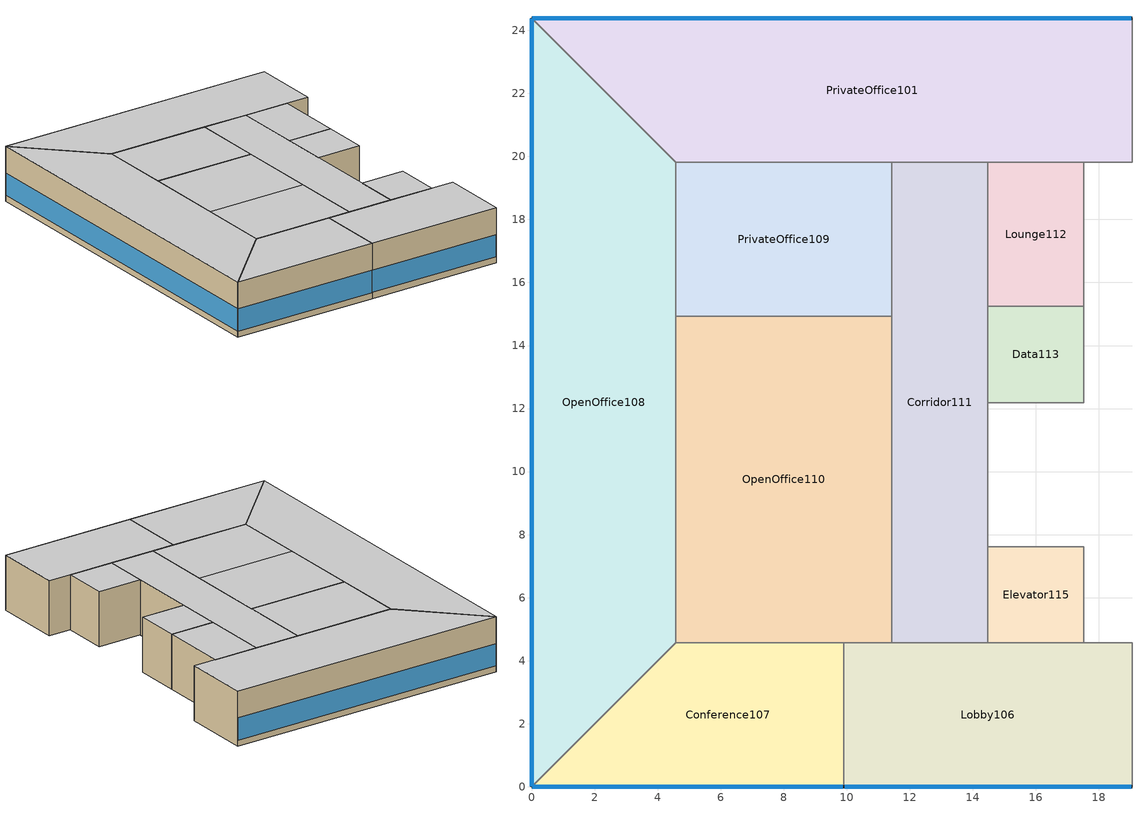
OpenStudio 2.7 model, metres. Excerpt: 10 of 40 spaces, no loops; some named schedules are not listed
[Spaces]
Conference107
 floor ground: 9.91,4.57 9.91,0 0,0 4.57,4.57 z0
 wall outside: 0,0 9.91,0 z0:3.66
 wall to OpenOffice110: 9.91,4.57 4.57,4.57 z0:3.66
 wall to Lobby106: 9.91,0 9.91,4.57 z0:3.66
 wall to OpenOffice108: 4.57,4.57 0,0 z0:3.66
 window (New Glazing Construction 2): 0.03,0 9.88,0 z0.41:1.88
 ceiling to Conference205: 9.91,0 9.91,4.57 4.57,4.57 0,0 z3.66
OpenOffice108
 floor ground: 0,24.38 4.57,19.81 4.57,4.57 0,0 z0
 wall outside: 0,24.38 0,0 z0:3.66
 wall to PrivateOffice101: 4.57,19.81 0,24.38 z0:3.66
 wall to PrivateOffice109: 4.57,14.94 4.57,19.81 z0:3.66
 wall to OpenOffice110: 4.57,4.57 4.57,14.94 z0:3.66
 window (New Glazing Construction 3): 0,24.36 0,0.03 z0.41:1.87
 ceiling to PrivateOffice206: 0,0 4.57,4.57 4.57,19.81 0,24.38 z3.66
Lobby106
 floor ground: 19.05,4.57 19.05,0 9.91,0 9.91,4.57 z0
 wall outside: 9.91,0 19.05,0 z0:3.66
 wall to Stairs118: 19.05,4.57 17.53,4.57 z0:3.66
 wall to PrivateOffice105: 19.05,0 19.05,4.57 z0:3.66
 wall to OpenOffice110: 11.43,4.57 9.91,4.57 z0:3.66
 wall to Corridor111: 14.48,4.57 11.43,4.57 z0:3.66
 wall to Elevator115: 17.53,4.57 14.48,4.57 z0:3.66
 window (New Glazing Construction 2): 9.93,0 19.02,0 z0.41:1.88
 ceiling to OpenOffice204: 19.05,0 19.05,4.57 9.91,4.57 9.91,0 z3.66
OpenOffice110
 floor ground: 11.43,14.94 11.43,4.57 4.57,4.57 4.57,14.94 z0
 wall to PrivateOffice109: 11.43,14.94 4.57,14.94 z0:3.66
 wall to Corridor111: 11.43,4.57 11.43,14.94 z0:3.66
 ceiling to OpenOffice207: 11.43,9.45 11.43,14.94 4.57,14.94 4.57,9.45 z3.66
 ceiling to PrivateOffice208: 11.43,4.57 11.43,9.45 4.57,9.45 4.57,4.57 z3.66
Corridor111
 floor ground: 14.48,19.81 14.48,4.57 11.43,4.57 11.43,19.81 z0
 wall to PrivateOffice109: 11.43,19.81 11.43,14.94 z0:3.66
 wall to PrivateOffice101: 14.48,19.81 11.43,19.81 z0:3.66
 wall to Lounge112: 14.48,15.24 14.48,19.81 z0:3.66
 wall to Data113: 14.48,12.19 14.48,15.24 z0:3.66
 wall to Restrooms114: 14.48,7.62 14.48,12.19 z0:3.66
 wall to Elevator115: 14.48,4.57 14.48,7.62 z0:3.66
 ceiling to Corridor209: 14.48,4.57 14.48,19.81 11.43,19.81 11.43,4.57 z3.66
Elevator115
 floor ground: 17.53,7.62 17.53,4.57 14.48,4.57 14.48,7.62 z0
 wall to Restrooms114: 17.53,7.62 14.48,7.62 z0:3.66
 wall to Stairs118: 17.53,4.57 17.53,7.62 z0:3.66
 ceiling to Elevator213: 17.53,4.57 17.53,7.62 14.48,7.62 14.48,4.57 z3.66
Data113
 floor ground: 17.53,15.24 17.53,12.19 14.48,12.19 14.48,15.24 z0
 wall to Lounge112: 17.53,15.24 14.48,15.24 z0:3.66
 wall to MEEL117: 17.53,12.19 17.53,15.24 z0:3.66
 wall to Restrooms114: 14.48,12.19 17.53,12.19 z0:3.66
 ceiling to Data211: 17.53,12.19 17.53,15.24 14.48,15.24 14.48,12.19 z3.66
PrivateOffice109
 floor ground: 11.43,19.81 11.43,14.94 4.57,14.94 4.57,19.81 z0
 wall to PrivateOffice101: 11.43,19.81 4.57,19.81 z0:3.66
 ceiling to OpenOffice207: 11.43,14.94 11.43,19.81 4.57,19.81 4.57,14.94 z3.66
Lounge112
 floor ground: 17.53,19.81 17.53,15.24 14.48,15.24 14.48,19.81 z0
 wall to Storage116: 17.53,15.24 17.53,19.81 z0:3.66
 wall to PrivateOffice101: 17.53,19.81 14.48,19.81 z0:3.66
 ceiling to Lounge210: 17.53,15.24 17.53,19.81 14.48,19.81 14.48,15.24 z3.66
PrivateOffice101
 floor ground: 19.05,24.38 19.05,19.81 4.57,19.81 0,24.38 z0
 wall outside: 19.05,24.38 0,24.38 z0:3.66
 wall to Lobby102: 19.05,19.81 19.05,24.38 z0:3.66
 wall to Storage116: 17.53,19.81 19.05,19.81 z0:3.66
 window (New Glazing Construction): 19.02,24.38 0.03,24.38 z0.41:1.87
 ceiling to OpenOffice201: 19.05,19.81 19.05,24.38 0,24.38 4.57,19.81 z3.66
[Building]
Building 1: Default Construction Set=General Construction Set
[Site]
Chula Vista Brown Field Naas: Latitude {deg}=32.58; Longitude {deg}=-116.98; Time Zone {hr}=-8; Elevation {m}=159
[ClimateZones]
Climate Zone Institution Name 1=ASHRAE; Climate Zone Document Name 1=ANSI/ASHRAE Standard 169; Climate Zone Document Year 1=2006; Climate Zone Value 1=0A; Climate Zone Institution Name 2=CEC; Climate Zone Document Name 2=California Climate Zone Descriptions; Climate Zone Document Year 2=1995; Climate Zone Value 2=1
[Site:WaterMainsTemperature]
Calculation Method=Correlation; Annual Average Outdoor Air Temperature {C}=27.0917; Maximum Difference In Monthly Average Outdoor Air Temperatures {deltaC}=16.8
[SizingPeriod:DesignDay] Daily Dry-Bulb Temperature Range {deltaC}=7; Barometric Pressure {Pa}=101253; Wind Speed {m/s}=2.3; Wind Direction {deg}=230; Sky Clearness=0; Rain Indicator=0; Snow Indicator=0; Day of Month=21; Month=6; Day Type=SummerDesignDay; Daylight Saving Time Indicator=0; Dry-Bulb Temperature Range Modifier Type=DefaultMultipliers; Solar Model Indicator=ASHRAETau; ASHRAE Taub=0.637; ASHRAE Taud=1.667
Name | Maximum Dry-Bulb Temperature {C} | Humidity Indicating Conditions at Maximum Dry-Bulb | Humidity Indicating Type
HANOI Ann Clg .4% Condns Enth=>MDB | 32.5 | 97000 | Enthalpy
HANOI Ann Clg .4% Condns DP=>MDB | 31.2 | 28.8 | Dewpoint
HANOI Ann Clg .4% Condns WB=>MDB | 32.6 | 29.3 | Wetbulb
HANOI Ann Clg .4% Condns DB=>MWB | 35.7 | 27.5 | Wetbulb
[Material:NoMass]
Name | Roughness | Thermal Resistance {m2-K/W} | Thermal Absorptance | Solar Absorptance | Visible Absorptance
CP02 CARPET PAD | VeryRough | 0.21648 | 0.9 | 0.7 | 0.8
Metal Framed Roof - 24inOC - 2x8 - R21 ins. | Smooth | 2.01118
Material No Mass 5 | Smooth | 0.691056
[Construction]
Interior Floor: 4 in. Normalweight Concrete Floor, CP02 CARPET PAD
Interior Wall: 5/8 in. Gypsum Board, 5/8 in. Gypsum Board
Slab On Grade: Floor Continuous Insulation, 4 in. Normalweight Concrete Floor, CP02 CARPET PAD
Exterior Roof R-24.51 R-25.64: Metal Framed Roof - 24inOC - 2x8 - R21 ins., Roof Continuous Insulation R-13.44
Dual Pane Glazing: Dual Pane Low SHGC
Lightweight Wall R-8.06: 3/8 in. Stucco 5, 5/8 in. Gypboard 3, Exterior Wall Continuous Insulation 1 R-2.09, Material No Mass 5, 5/8 in. Gypboard 3
New Glazing Construction: Window Material Simple Glazing System 1
New Glazing Construction 2: Window Material Simple Glazing System 3
New Glazing Construction 3: Window Material Simple Glazing System 4
[WindowMaterial:Blind]
Window Material Blind 1: Slat Width {m}=0.025; Slat Separation {m}=0.01875; Front Side Slat Beam Solar Reflectance=0.5; Back Side Slat Beam Solar Reflectance=0.5; Front Side Slat Diffuse Solar Reflectance=0.5; Back Side Slat Diffuse Solar Reflectance=0.5; Slat Beam Visible Transmittance=0
[Material]
Name | Roughness | Thickness {m} | Conductivity {W/m-K} | Density {kg/m3} | Specific Heat {J/kg-K} | Thermal Absorptance | Solar Absorptance | Visible Absorptance
5/8 in. Gypsum Board | Smooth | 0.015875 | 0.16 | 800 | 1090 | 0.9 | 0.7 | 0.5
Roof Continuous Insulation R-13.44 | Rough | 0.0581749 | 0.0245764 | 24.0277 | 1590.984
Floor Continuous Insulation | Rough | 0.0254 | 0.0245764 | 24.0277 | 1590.984
4 in. Normalweight Concrete Floor | MediumRough | 0.1016 | 2.31 | 2322 | 832 | 0.9 | 0.7 | 0.7
3/8 in. Stucco 5 | Smooth | 0.009525 | 0.691861 | 1857.98 | 836.941
5/8 in. Gypboard 3 | Smooth | 0.015875 | 0.160001 | 799.962 | 1088.568
Exterior Wall Continuous Insulation 1 R-2.09 | Smooth | 0.00902667 | 0.0245764 | 24.0277 | 1590.984
[WindowMaterial:SimpleGlazingSystem] U-Factor {W/m2-K}=2.55522
Name | Solar Heat Gain Coefficient | Visible Transmittance
Dual Pane Low SHGC | 0.25
Window Material Simple Glazing System 1; Window Material Simple Glazing System 3; Window Material Simple Glazing System 4 | 0.35 | 0.4
[DefaultConstructionSet]
General Construction Set: Default Exterior Surface Constructions=Default Surface Constructions 1; Default Interior Surface Constructions=Default Surface Constructions 2; Default Ground Contact Surface Constructions=Default Surface Constructions 3; Default Exterior SubSurface Constructions=Default Sub Surface Constructions 2; Default Interior SubSurface Constructions=Default Sub Surface Constructions 1
[DefaultSurfaceConstructions]
Name | Wall Construction | Roof Ceiling Construction | Floor Construction
Default Surface Constructions 1 | Lightweight Wall R-8.06 | Exterior Roof R-24.51 R-25.64
Default Surface Constructions 2 | Interior Wall |  | Interior Floor
Default Surface Constructions 3 |  |  | Slab On Grade
[DefaultSubSurfaceConstructions]
Name | Fixed Window Construction | Operable Window Construction
Default Sub Surface Constructions 1
Default Sub Surface Constructions 2 | Dual Pane Glazing | Dual Pane Glazing
[DesignSpecification:OutdoorAir] Outdoor Air Method=Sum
Name | Outdoor Air Flow per Person {m3/s-person} | Outdoor Air Flow per Floor Area {m3/s-m2}
Conference Outdoor Air 1; Lobby Outdoor Air 1; Open Office Outdoor Air 1; Private Office Outdoor Air 1 | 0.00235974 | 0.0003048
Corridor Outdoor Air 1 | 0 | 0.0003048
Lounge Outdoor Air 1 | 0.00235974 | 0.0006096
[ThermostatSetpoint:DualSetpoint]
Name | Heating Setpoint Temperature Schedule | Cooling Setpoint Temperature Schedule
Thermostat Setpoint Dual Setpoint 14; Thermostat Setpoint Dual Setpoint 16; Thermostat Setpoint Dual Setpoint 20; Thermostat Setpoint Dual Setpoint 29; Thermostat Setpoint Dual Setpoint 32; Thermostat Setpoint Dual Setpoint 33; Thermostat Setpoint Dual Setpoint 37; Thermostat Setpoint Dual Setpoint 39 | General Heating Setpt | General Cooling Setpt
Thermostat Setpoint Dual Setpoint 18 | 24 Hr Service Heating Setpt | 24 Hr Service Cooling Setpt
Thermostat Setpoint Dual Setpoint 40
[ShadingControl]
Shading Control 1: Shading Type=InteriorBlind; Shading Device Material=Window Material Blind 1
[BuildingStory]
Building Story 1: Nominal Z Coordinate {m}=0; Nominal Floor to Floor Height {m}=3.6576
[Space] Building Story=Building Story 1
Name | Space Type | Thermal Zone
Conference107 | Conference | Thermal Zone: Conference107
OpenOffice108 | Open Office | Thermal Zone: OpenOffice108
Lobby106 | Lobby | Thermal Zone: Lobby106
OpenOffice110 | Open Office | Thermal Zone: OpenOffice110
Corridor111 | Corridor | Thermal Zone: Corridor111
Elevator115 | Elevator | Thermal Zone: Elevator115
Data113 | Data | Thermal Zone: Data113
PrivateOffice109 | Private Office | Thermal Zone: PrivateOffice109
Lounge112 | Lounge | Thermal Zone: Lounge112
PrivateOffice101 | Private Office | Thermal Zone: PrivateOffice101
[DefaultScheduleSet] People Activity Level Schedule=General Activity
Name | Hours of Operation Schedule | Number of People Schedule | Lighting Schedule | Electric Equipment Schedule | Infiltration Schedule
General Schedule Set | General HVAC Availability | General Occupancy | General Lighting | General Equipment | General Infiltration
24hr Schedule Set | 24 Hr Service HVAC Availability | 24 Hr Service People | 24 Hr Service Lighting | 24 Hr Service Equipment | 24 Hr Service Infiltration
High Occupancy | General HVAC Availability | High Density Occupancy | General Lighting | General Equipment | General Infiltration
[SpaceType] Standards Template=90.1-2004; Standards Building Type=Office
Name | Default Schedule Set | Design Specification Outdoor Air Object | Standards Space Type
Conference | High Occupancy | Conference Outdoor Air 1 | Conference
Corridor | General Schedule Set | Corridor Outdoor Air 1 | Corridor
Data | 24hr Schedule Set |  | IT_Room
Elevator | 24hr Schedule Set
Lobby | General Schedule Set | Lobby Outdoor Air 1 | Lobby
Lounge | High Occupancy | Lounge Outdoor Air 1 | BreakRoom
Open Office | General Schedule Set | Open Office Outdoor Air 1 | OpenOffice
Private Office | General Schedule Set | Private Office Outdoor Air 1 | ClosedOffice
[People:Definition] Number of People Calculation Method=Area/Person; Fraction Radiant=0.3
Name | Space Floor Area per Person {m2/person}
Conference People Definition; Lounge People Definition | 1.85806
Corridor People Definition; Data People Definition; Elevator People Definition | 92.90304
Lobby People Definition | 9.290304
Open Office People Definition; Private Office People Definition | 13.9355
[People] Multiplier=1
Name | People Definition | Space or SpaceType
Conference People | Conference People Definition | Conference
Corridor People | Corridor People Definition | Corridor
Data People | Data People Definition | Data
Elevator People | Elevator People Definition | Elevator
Lobby People | Lobby People Definition | Lobby
Lounge People | Lounge People Definition | Lounge
Open Office People | Open Office People Definition | Open Office
Private Office People | Private Office People Definition | Private Office
[Lights:Definition] Design Level Calculation Method=Watts/Area
Name | Watts per Space Floor Area {W/m2}
Conference Lights Definition; Lobby Lights Definition | 8.28821
Corridor Lights Definition | 3.65973
Data Lights Definition | 4.62848
Elevator Lights Definition | 0
Lounge Lights Definition | 5.05904
Open Office Lights Definition | 3.33681
Private Office Lights Definition | 4.52084
[Lights] Fraction Replaceable=1; Multiplier=1
Name | Lights Definition | Space or SpaceType
Conference Lights | Conference Lights Definition | Conference
Corridor Lights | Corridor Lights Definition | Corridor
Data Lights | Data Lights Definition | Data
Elevator Lights | Elevator Lights Definition | Elevator
Lobby Lights | Lobby Lights Definition | Lobby
Lounge Lights | Lounge Lights Definition | Lounge
Open Office Lights | Open Office Lights Definition | Open Office
Private Office Lights | Private Office Lights Definition | Private Office
[ElectricEquipment:Definition] Design Level Calculation Method=Watts/Area
Name | Watts per Space Floor Area {W/m2}
Conference Electric Equipment Definition | 10.7639
Corridor Electric Equipment Definition | 2.15278
Data Electric Equipment Definition | 43.0556
Lobby Electric Equipment Definition | 5.38196
Lounge Electric Equipment Definition | 16.1459
Open Office Electric Equipment Definition; Private Office Electric Equipment Definition | 11.8403
Elevator Electric Equipment Definition | 7.26564
[ElectricEquipment]
Name | Electric Equipment Definition | Space or SpaceType | Multiplier
Conference Electric Equipment | Conference Electric Equipment Definition | Conference | 1
Corridor Electric Equipment | Corridor Electric Equipment Definition | Corridor | 1
Data Electric Equipment | Data Electric Equipment Definition | Data | 1
Lobby Electric Equipment | Lobby Electric Equipment Definition | Lobby | 1
Lounge Electric Equipment | Lounge Electric Equipment Definition | Lounge | 1
Open Office Electric Equipment | Open Office Electric Equipment Definition | Open Office | 1
Private Office Electric Equipment | Private Office Electric Equipment Definition | Private Office | 1
Electric Equipment 1 | Elevator Electric Equipment Definition | Elevator
[SpaceInfiltration:DesignFlowRate] Design Flow Rate Calculation Method=Flow/ExteriorArea; Flow per Exterior Surface Area {m3/s-m2}=0
Name | Space or SpaceType
Conference Infiltration | Conference
Corridor Infiltration | Corridor
Data Infiltration | Data
Elevator Infiltration | Elevator
Lobby Infiltration | Lobby
Lounge Infiltration | Lounge
Open Office Infiltration | Open Office
Private Office Infiltration | Private Office
[ThermalZone] Use Ideal Air Loads=No
Name | Thermostat | Primary Daylighting Control | Fraction of Zone Controlled by Primary Daylighting Control
Thermal Zone: Lounge112 | Thermostat Setpoint Dual Setpoint 14
Thermal Zone: PrivateOffice101 | Thermostat Setpoint Dual Setpoint 16 | PrivateOffice101 daylighting control | 1
Thermal Zone: Data113 | Thermostat Setpoint Dual Setpoint 18
Thermal Zone: Conference107 | Thermostat Setpoint Dual Setpoint 20 | Conference107 daylighting control | 1
Thermal Zone: OpenOffice108 | Thermostat Setpoint Dual Setpoint 29 | OpenOffice108 daylighting control | 1
Thermal Zone: PrivateOffice109 | Thermostat Setpoint Dual Setpoint 32
Thermal Zone: Lobby106 | Thermostat Setpoint Dual Setpoint 33 | Lobby106 daylighting control | 1
Thermal Zone: Corridor111 | Thermostat Setpoint Dual Setpoint 37
Thermal Zone: OpenOffice110 | Thermostat Setpoint Dual Setpoint 39
Thermal Zone: Elevator115 | Thermostat Setpoint Dual Setpoint 40
[Sizing:Zone] Zone Cooling Design Supply Air Temperature Input Method=SupplyAirTemperature; Zone Cooling Design Supply Air Temperature {C}=14; Zone Cooling Design Supply Air Temperature Difference {deltaC}=11.11; Zone Heating Design Supply Air Temperature Input Method=SupplyAirTemperature; Zone Heating Design Supply Air Temperature {C}=40; Zone Heating Design Supply Air Temperature Difference {deltaC}=11.11; Zone Cooling Design Supply Air Humidity Ratio {kg-H2O/kg-air}=0.0085; Zone Heating Design Supply Air Humidity Ratio {kg-H2O/kg-air}=0.008; Cooling Design Air Flow Method=DesignDay; Heating Design Air Flow Method=DesignDay; Account for Dedicated Outdoor Air System=Yes; Dedicated Outdoor Air System Control Strategy=NeutralSupplyAir; Dedicated Outdoor Air Low Setpoint Temperature for Design {C}=autosize; Dedicated Outdoor Air High Setpoint Temperature for Design {C}=autosize
Thermal Zone: Storage214; Thermal Zone: Stairs216; Thermal Zone: Elevator213; Thermal Zone: Stairs118; Thermal Zone: Restrooms212; Thermal Zone: Storage116; Thermal Zone: Restrooms114; Thermal Zone: Elevator115
[Daylighting:Control] Position Z-Coordinate {m}=0.762; Psi Rotation Around X-Axis {deg}=0; Theta Rotation Around Y-Axis {deg}=-0; Phi Rotation Around Z-Axis {deg}=0; Lighting Control Type=Continuous/Off; Minimum Input Power Fraction for Continuous Dimming Control=0.3; Minimum Light Output Fraction for Continuous Dimming Control=0.2
Name | Space | Position X-Coordinate {m} | Position Y-Coordinate {m} | Illuminance Setpoint {lux}
Conference107 daylighting control | Conference107 | 0.381 | -2.286 | 322.917
Lobby106 daylighting control | Lobby106 | -3.048 | -2.286 | 484.376
OpenOffice108 daylighting control | OpenOffice108 | 2.286 | -12.192 | 322.917
PrivateOffice101 daylighting control | PrivateOffice101 | 9.525 | -2.286 | 322.917
[AvailabilityManager:NightCycle] Control Type=CycleOnAny; Thermostat Tolerance {deltaC}=1; Cycling Run Time {s}=3600
Availability Manager Night Cycle 1; Availability Manager Night Cycle 2; Availability Manager Night Cycle 3; Availability Manager Night Cycle 4; Availability Manager Night Cycle 5; Availability Manager Night Cycle 6; Availability Manager Night Cycle 7; Availability Manager Night Cycle 8; Availability Manager Night Cycle 9
[HeatExchanger:AirToAir:SensibleAndLatent] Availability Schedule=Always On Discrete; Nominal Supply Air Flow Rate {m3/s}=autosize; Sensible Effectiveness at 100% Heating Air Flow=0.72; Latent Effectiveness at 100% Heating Air Flow=0.72; Sensible Effectiveness at 75% Heating Air Flow=0.72; Latent Effectiveness at 75% Heating Air Flow=0.72; Sensible Effectiveness at 100% Cooling Air Flow=0.72; Latent Effectiveness at 100% Cooling Air Flow=0.72; Sensible Effectiveness at 75% Cooling Air Flow=0.72; Latent Effectiveness at 75% Cooling Air Flow=0.72; Nominal Electric Power {W}=0; Supply Air Outlet Temperature Control=Yes; Heat Exchanger Type=Rotary; Frost Control Type=ExhaustOnly; Threshold Temperature {C}=-23.3; Initial Defrost Time Fraction=0.167; Rate of Defrost Time Fraction Increase {1/K}=1.44; Economizer Lockout=No
14 Zone VAV ERV; 2 Zone VAV 1 ERV; 5 Zone VAV 1 ERV; 2 Zone VAV ERV; 5 Zone VAV ERV
[Schedule:Ruleset]
Name | Default Day Schedule | Summer Design Day Schedule | Winter Design Day Schedule
General Activity | General Activity Default
General Equipment | General Equipment Default | General Equipment Summer Design Day 3 | General Equipment Winter Design Day 3
General Lighting | General Lighting Default | General Lighting Summer Design Day 3 | General Lighting Winter Design Day 3
General Occupancy | General Occupancy Default | General Occupancy Summer Design Day 3 | General Occupancy Winter Design Day 3
General Infiltration | General Infiltration Default | General Infiltration Summer Design Day 3 | General Infiltration Winter Design Day 3
General HVAC Availability | General HVAC Availability Default | General HVAC Availability Summer Design Day 3 | General HVAC Availability Winter Design Day 3
24 Hr Service Equipment | 24 Hr Service Equipment Default | 24 Hr Service Equipment Summer Design Day 3 | 24 Hr Service Equipment Winter Design Day 3
24 Hr Service Lighting | 24 Hr Service Lighting Default | 24 Hr Service Lighting Summer Design Day 3 | 24 Hr Service Lighting Winter Design Day 3
24 Hr Service Infiltration | 24 Hr Service Infiltration Default | 24 Hr Service Infiltration Summer Design Day 3 | 24 Hr Service Infiltration Winter Design Day 3
24 Hr Service HVAC Availability | 24 Hr Service HVAC Availability Default | 24 Hr Service HVAC Availability Summer Design Day 3 | 24 Hr Service HVAC Availability Winter Design Day 3
General Cooling Setpt | General Cooling Setpt Default | General Cooling Setpt Summer Design Day 2 | General Cooling Setpt Winter Design Day 2
General Heating Setpt | General Heating Setpt Default | General Heating Setpt Summer Design Day 2 | General Heating Setpt Winter Design Day 2
24 Hr Service Cooling Setpt | 24 Hr Service Cooling Setpt Default | 24 Hr Service Cooling Setpt Summer Design Day 2 | 24 Hr Service Cooling Setpt Winter Design Day 2
24 Hr Service Heating Setpt | 24 Hr Service Heating Setpt Default | 24 Hr Service Heating Setpt Summer Design Day 2 | 24 Hr Service Heating Setpt Winter Design Day 2
24 Hr Service People | Schedule Day 1
High Density Occupancy | Schedule Day 7 | Schedule Day 9 | Schedule Day 10
[Schedule:Day]
General Activity Default: 24, 0, 450
General Equipment Default: 8, 0, 0.1, 9, 0, 0.4, 12, 0, 0.65, 13, 0, 0.5, 16, 0, 0.65, 17, 0, 0.4, 18, 0, 0.2, 24, 0, 0.1
General Lighting Default: 4, 0, 0, 5, 0, 0.043, 6, 0, 0.116, 7, 0, 0.191, 8, 0, 0.359, 17, 0, 0.48, 18, 0, 0.332, 19, 0, 0.197, 20, 0, 0.077, 21, 0, 0.042, 22, 0, 0.149, 23, 0, 0.073, 24, 0, 0.027
General HVAC Availability Default: 6, 0, 0, 22, 0, 1, 24, 0, 0
General Equipment Winter Design Day 3; General Lighting Winter Design Day 3; Schedule Day 10: 24, 0, 0
General Equipment Summer Design Day 3; General Lighting Summer Design Day 3; General HVAC Availability Winter Design Day 3; General HVAC Availability Summer Design Day 3; Schedule Day 9: 24, 0, 1
General Cooling Setpt Default: 5, 0, 26.6667, 6, 0, 25.5556, 7, 0, 25, 22, 0, 23.8889, 24, 0, 26.6667
General Cooling Setpt Winter Design Day 2: 24, 0, 26.6667
General Cooling Setpt Summer Design Day 2: 24, 0, 23.8889
General Heating Setpt Default: 5, 0, 18.3333, 6, 0, 18.8889, 7, 0, 19.4444, 22, 0, 21.1111, 24, 0, 18.3333
General Heating Setpt Winter Design Day 2: 24, 0, 21.1111
General Heating Setpt Summer Design Day 2: 24, 0, 18.3333
24 Hr Service Cooling Setpt Default; 24 Hr Service Cooling Setpt Winter Design Day 2; 24 Hr Service Cooling Setpt Summer Design Day 2: 24, 0, 29.4444
24 Hr Service Heating Setpt Default; 24 Hr Service Heating Setpt Winter Design Day 2; 24 Hr Service Heating Setpt Summer Design Day 2: 24, 0, 15.5556
Schedule Day 7: 6, 0, 0, 7, 0, 0.1, 8, 0, 0.2, 12, 0, 0.3, 13, 0, 0.25, 17, 0, 0.3, 18, 0, 0.15, 20, 0, 0.025, 24, 0, 0
[Schedule:Rule]
Name | Schedule Ruleset | Rule Order | Day Schedule | Apply Saturday | Date Specification Type | Start Month | Start Day | End Month | End Day | Apply Sunday
General Equipment Sat Day Rule 1 | General Equipment | 1 | General Equipment Sat Day 1 | Yes | DateRange | 1 | 1 | 12 | 31
General Equipment Sun Day Rule 1 | General Equipment | 0 | General Equipment Sun Day 1 |  | DateRange | 1 | 1 | 12 | 31 | Yes
General Lighting Sat Day Rule 1 | General Lighting | 1 | General Lighting Sat Day 1 | Yes | DateRange | 1 | 1 | 12 | 31
General Lighting Sun Day Rule 1 | General Lighting | 0 | General Lighting Sun Day 1 |  | DateRange | 1 | 1 | 12 | 31 | Yes
General Cooling Setpt Sat Day Rule | General Cooling Setpt | 1 | General Cooling Setpt Sat Day | Yes | DateRange | 1 | 1 | 12 | 31
General Cooling Setpt Sun Day Rule | General Cooling Setpt | 0 | General Cooling Setpt Sun Day |  | DateRange | 1 | 1 | 12 | 31 | Yes
General Heating Setpt Sat Day Rule | General Heating Setpt | 1 | General Heating Setpt Sat Day | Yes | DateRange | 1 | 1 | 12 | 31
General Heating Setpt Sun Day Rule | General Heating Setpt | 0 | General Heating Setpt Sun Day |  | DateRange | 1 | 1 | 12 | 31 | Yes
General HVAC Availability Sat Day Rule 1 | General HVAC Availability | 1 | General HVAC Availability Sat Day 1 | Yes | DateRange | 1 | 1 | 12 | 31
General HVAC Availability Sun Day Rule 1 | General HVAC Availability | 0 | General HVAC Availability Sun Day 1 |  | DateRange | 1 | 1 | 12 | 31 | Yes
24 Hr Service Cooling Setpt Sat Day Rule | 24 Hr Service Cooling Setpt | 1 | 24 Hr Service Cooling Setpt Sat Day | Yes | DateRange | 1 | 1 | 12 | 31
24 Hr Service Cooling Setpt Sun Day Rule | 24 Hr Service Cooling Setpt | 0 | 24 Hr Service Cooling Setpt Sun Day |  | DateRange | 1 | 1 | 12 | 31 | Yes
24 Hr Service Heating Setpt Sat Day Rule | 24 Hr Service Heating Setpt | 1 | 24 Hr Service Heating Setpt Sat Day | Yes | DateRange | 1 | 1 | 12 | 31
24 Hr Service Heating Setpt Sun Day Rule | 24 Hr Service Heating Setpt | 0 | 24 Hr Service Heating Setpt Sun Day |  | DateRange | 1 | 1 | 12 | 31 | Yes
Schedule Rule 1 | High Density Occupancy | 1 | Schedule Day 12 | Yes
Schedule Rule 2 | High Density Occupancy | 0 | Schedule Day 14 |  |  |  |  |  |  | Yes
[Schedule:Constant]
Always On Discrete: Value=1
